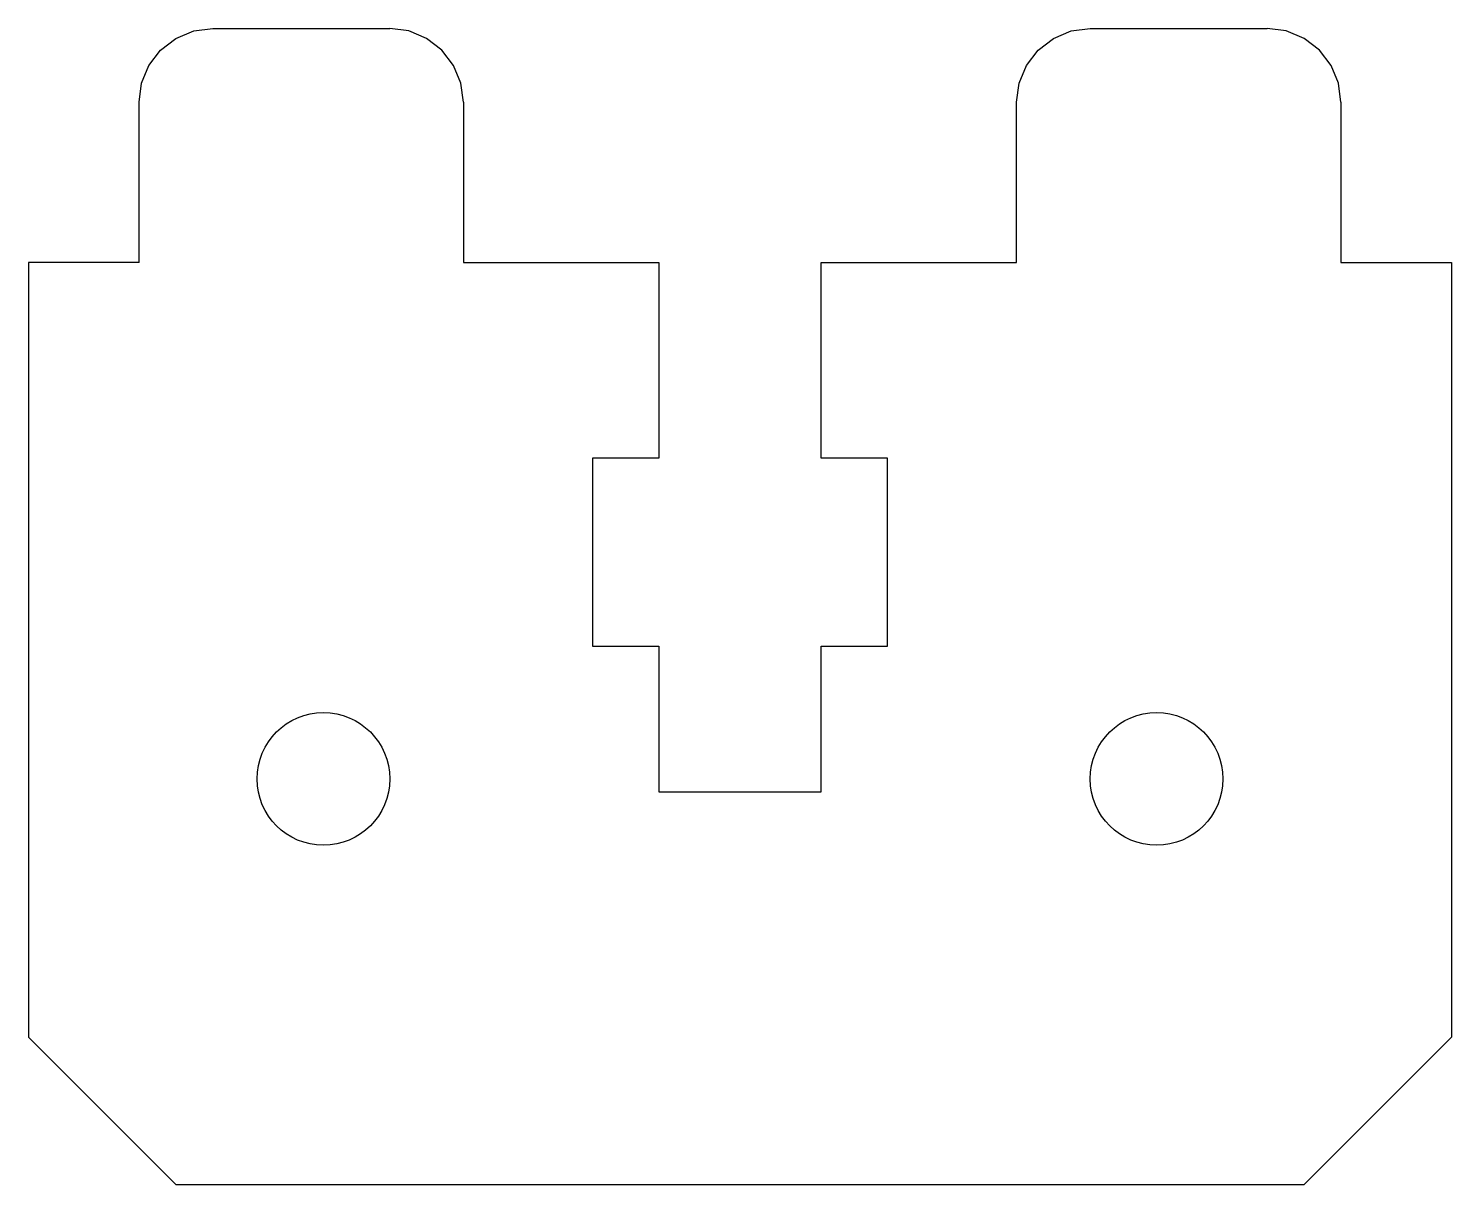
# Model space of a CAD drawing. Header units: inches. Extents: x 25.7 to 64.3, y 6.1 to 37.5.
import ezdxf

# ---------------------------------------------------------------- set-up
doc = ezdxf.new("R2010")
doc.units = ezdxf.units.IN
doc.header["$MEASUREMENT"] = 0

msp = doc.modelspace()

# ---------------------------------------------------------------- linework, layer by layer
for p, q in [((30.138, 37.402), (30.656, 37.47)), ((30.656, 37.47), (35.456, 37.47)), ((35.973, 37.402), (35.456, 37.47)), ((53.938, 37.402), (54.456, 37.47)), ((54.456, 37.47), (59.256, 37.47)), ((59.773, 37.402), (59.256, 37.47)), ((29.241, 36.884), (29.656, 37.202)), ((29.656, 37.202), (30.138, 37.402)), ((36.456, 37.202), (35.973, 37.402)), ((36.87, 36.884), (36.456, 37.202)), ((53.041, 36.884), (53.456, 37.202)), ((53.456, 37.202), (53.938, 37.402)), ((60.256, 37.202), (59.773, 37.402)), ((60.67, 36.884), (60.256, 37.202)), ((28.924, 36.47), (29.241, 36.884)), ((37.188, 36.47), (36.87, 36.884)), ((52.724, 36.47), (53.041, 36.884)), ((60.988, 36.47), (60.67, 36.884)), ((28.724, 35.988), (28.924, 36.47)), ((37.387, 35.988), (37.188, 36.47)), ((52.524, 35.988), (52.724, 36.47)), ((61.187, 35.988), (60.988, 36.47)), ((28.656, 35.47), (28.724, 35.988)), ((37.456, 35.47), (37.387, 35.988)), ((52.456, 35.47), (52.524, 35.988)), ((61.256, 35.47), (61.187, 35.988)), ((28.656, 31.12), (28.656, 35.47)), ((37.456, 35.47), (37.456, 31.12)), ((52.456, 31.12), (52.456, 35.47)), ((61.256, 35.47), (61.256, 31.12)), ((28.656, 31.12), (25.656, 31.12)), ((25.656, 31.12), (25.656, 10.12)), ((37.456, 31.12), (42.756, 31.12)), ((42.756, 31.12), (42.756, 25.82)), ((47.156, 31.12), (52.456, 31.12)), ((47.156, 25.82), (47.156, 31.12)), ((61.256, 31.12), (64.256, 31.12)), ((64.256, 31.12), (64.256, 10.12)), ((40.956, 25.82), (40.956, 20.72)), ((42.756, 25.82), (40.956, 25.82)), ((48.956, 25.82), (47.156, 25.82)), ((48.956, 20.72), (48.956, 25.82)), ((40.956, 20.72), (42.756, 20.72)), ((42.756, 20.72), (42.756, 16.77)), ((47.156, 20.72), (48.956, 20.72)), ((47.156, 16.77), (47.156, 20.72)), ((42.756, 16.77), (47.156, 16.77)), ((29.656, 6.12), (25.656, 10.12)), ((60.256, 6.12), (64.256, 10.12)), ((29.656, 6.12), (60.256, 6.12))]:
    msp.add_line(p, q)
for centre in [(33.656, 17.12), (56.256, 17.12)]:
    msp.add_circle(centre, 1.8)

doc.saveas('drawing.dxf')
